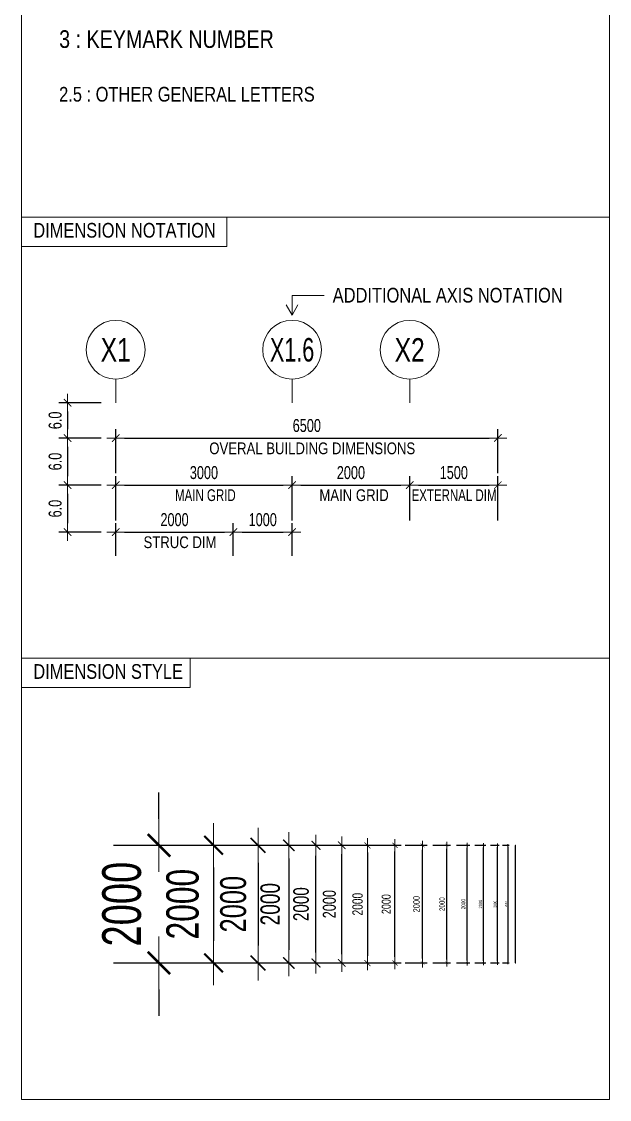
# Model space of a CAD drawing. Header units: millimetres. Extents: x 0 to 264070, y -218202 to 27271.
# Drawn here: x 58454 to 68454, y -3667 to 14656 of the extents above; entities that cross this region are included whole.
import ezdxf
from ezdxf.enums import TextEntityAlignment as Align

# ---------------------------------------------------------------- set-up
doc = ezdxf.new("R2010")
doc.units = ezdxf.units.MM
doc.header["$PDMODE"] = 3
doc.linetypes.add('CENTER2', pattern=[1.125, 0.75, -0.125, 0.125, -0.125])
doc.layers.get('Defpoints').update_dxf_attribs({"color": 151, "lineweight": 9})
for name, color, linetype, lineweight in [('NDC_FRAME', 7, 'Continuous', 20), ('NDC_S_ANNO', 7, 'Continuous', 20), ('NDC_S_AXIS', 5, 'CENTER2', 13), ('NDC_S_DIM', 1, 'Continuous', 15), ('NDC_S_SYMBOL', 1, 'Continuous', 15), ('NDC_S_TEXT SYMBOL', 7, 'Continuous', 20), ('NDC_S_VN TEXT', 7, 'Continuous', 20)]:
    doc.layers.add(name, color=color, linetype=linetype, lineweight=lineweight)
doc.styles.add('NDC_ANNO', font='', dxfattribs={"width": 0.8})
doc.styles.add('NDC_DIM', font='', dxfattribs={"width": 0.75})
doc.styles.add('NDC_VIE TXT', font='arial.ttf', dxfattribs={"width": 0.8})
doc.styles.get('NDC_ANNO').set_extended_font_data('Dotum')
doc.styles.get('NDC_DIM').set_extended_font_data('Dotum')
doc.dimstyles.new('NDC_dim_100', dxfattribs={"dimscale": 100, "dimtxt": 2.2, "dimasz": 1.5, "dimexe": 1.5, "dimexo": 2.5, "dimgap": 1, "dimtad": 1, "dimdec": 0, "dimzin": 0, "dimdsep": 46, "dimtxsty": 'NDC_DIM', "dimblk": 'DIMMARK', "dimcen": 0.09, "dimdle": 1.2, "dimclrd": 1, "dimclre": 1, "dimclrt": 3, "dimadec": 0, "dimazin": 0, "dimtfac": 1, "dimtdec": 0, "dimtix": 1, "dimtofl": 0, "dimtmove": 0, "dimatfit": 3, "dimfxl": 6, "dimfxlon": 1, "dimtolj": 1, "dimtzin": 0, "dimarcsym": 0})
doc.dimstyles.new('NDC_dim_120', dxfattribs={"dimscale": 120, "dimtxt": 2.2, "dimasz": 1.5, "dimexe": 1.5, "dimexo": 2.5, "dimgap": 1, "dimtad": 1, "dimdec": 0, "dimzin": 0, "dimdsep": 46, "dimtxsty": 'NDC_DIM', "dimblk": 'DIMMARK', "dimcen": 0.09, "dimdle": 1.2, "dimclrd": 1, "dimclre": 1, "dimclrt": 3, "dimadec": 0, "dimazin": 0, "dimtfac": 1, "dimtdec": 0, "dimtix": 1, "dimtofl": 0, "dimtmove": 0, "dimatfit": 3, "dimfxl": 6, "dimfxlon": 1, "dimtolj": 1, "dimtzin": 0, "dimarcsym": 0})
doc.dimstyles.new('NDC_dim_15', dxfattribs={"dimscale": 15, "dimtxt": 2.2, "dimasz": 1.5, "dimexe": 1.5, "dimexo": 2.5, "dimgap": 1, "dimtad": 1, "dimdec": 0, "dimzin": 0, "dimdsep": 46, "dimtxsty": 'NDC_DIM', "dimblk": 'DIMMARK', "dimcen": 0.09, "dimdle": 1.2, "dimclrd": 1, "dimclre": 1, "dimclrt": 3, "dimadec": 0, "dimazin": 0, "dimtfac": 1, "dimtdec": 0, "dimtix": 1, "dimtofl": 0, "dimtmove": 0, "dimatfit": 3, "dimfxl": 6, "dimfxlon": 1, "dimtolj": 1, "dimtzin": 0, "dimarcsym": 0})
doc.dimstyles.new('NDC_dim_150', dxfattribs={"dimscale": 150, "dimtxt": 2.2, "dimasz": 1.5, "dimexe": 1.5, "dimexo": 2.5, "dimgap": 1, "dimtad": 1, "dimdec": 0, "dimzin": 0, "dimdsep": 46, "dimtxsty": 'NDC_DIM', "dimblk": 'DIMMARK', "dimcen": 0.09, "dimdle": 1.2, "dimclrd": 1, "dimclre": 1, "dimclrt": 3, "dimadec": 0, "dimazin": 0, "dimtfac": 1, "dimtdec": 0, "dimtix": 1, "dimtofl": 0, "dimtmove": 0, "dimatfit": 3, "dimfxl": 6, "dimfxlon": 1, "dimtolj": 1, "dimtzin": 0, "dimarcsym": 0})
doc.dimstyles.new('NDC_dim_20', dxfattribs={"dimscale": 20, "dimtxt": 2.2, "dimasz": 1.5, "dimexe": 1.5, "dimexo": 2.5, "dimgap": 1, "dimtad": 1, "dimdec": 0, "dimzin": 0, "dimdsep": 46, "dimtxsty": 'NDC_DIM', "dimblk": 'DIMMARK', "dimcen": 0.09, "dimdle": 1.2, "dimclrd": 1, "dimclre": 1, "dimclrt": 3, "dimadec": 0, "dimazin": 0, "dimtfac": 1, "dimtdec": 0, "dimtix": 1, "dimtofl": 0, "dimtmove": 0, "dimatfit": 3, "dimfxl": 6, "dimfxlon": 1, "dimtolj": 1, "dimtzin": 0, "dimarcsym": 0})
doc.dimstyles.new('NDC_dim_200', dxfattribs={"dimscale": 200, "dimtxt": 2.2, "dimasz": 1.5, "dimexe": 1.5, "dimexo": 2.5, "dimgap": 1, "dimtad": 1, "dimdec": 0, "dimzin": 0, "dimdsep": 46, "dimtxsty": 'NDC_DIM', "dimblk": 'DIMMARK', "dimcen": 0.09, "dimdle": 1.2, "dimclrd": 1, "dimclre": 1, "dimclrt": 3, "dimadec": 0, "dimazin": 0, "dimtfac": 1, "dimtdec": 0, "dimtix": 1, "dimtofl": 0, "dimtmove": 0, "dimatfit": 3, "dimfxl": 6, "dimfxlon": 1, "dimtolj": 1, "dimtzin": 0, "dimarcsym": 0})
doc.dimstyles.new('NDC_dim_25', dxfattribs={"dimscale": 25, "dimtxt": 2.2, "dimasz": 1.5, "dimexe": 1.5, "dimexo": 2.5, "dimgap": 1, "dimtad": 1, "dimdec": 0, "dimzin": 0, "dimdsep": 46, "dimtxsty": 'NDC_DIM', "dimblk": 'DIMMARK', "dimcen": 0.09, "dimdle": 1.2, "dimclrd": 1, "dimclre": 1, "dimclrt": 3, "dimadec": 0, "dimazin": 0, "dimtfac": 1, "dimtdec": 0, "dimtix": 1, "dimtofl": 0, "dimtmove": 0, "dimatfit": 3, "dimfxl": 6, "dimfxlon": 1, "dimtolj": 1, "dimtzin": 0, "dimarcsym": 0})
doc.dimstyles.new('NDC_dim_250', dxfattribs={"dimscale": 250, "dimtxt": 2.2, "dimasz": 1.5, "dimexe": 1.5, "dimexo": 2.5, "dimgap": 1, "dimtad": 1, "dimdec": 0, "dimzin": 0, "dimdsep": 46, "dimtxsty": 'NDC_DIM', "dimblk": 'DIMMARK', "dimcen": 0.09, "dimdle": 1.2, "dimclrd": 1, "dimclre": 1, "dimclrt": 3, "dimadec": 0, "dimazin": 0, "dimtfac": 1, "dimtdec": 0, "dimtix": 1, "dimtofl": 0, "dimtmove": 0, "dimatfit": 3, "dimfxl": 6, "dimfxlon": 1, "dimtolj": 1, "dimtzin": 0, "dimarcsym": 0})
doc.dimstyles.new('NDC_dim_30', dxfattribs={"dimscale": 30, "dimtxt": 2.2, "dimasz": 1.5, "dimexe": 1.5, "dimexo": 2.5, "dimgap": 1, "dimtad": 1, "dimdec": 0, "dimzin": 0, "dimdsep": 46, "dimtxsty": 'NDC_DIM', "dimblk": 'DIMMARK', "dimcen": 0.09, "dimdle": 1.2, "dimclrd": 1, "dimclre": 1, "dimclrt": 3, "dimadec": 0, "dimazin": 0, "dimtfac": 1, "dimtdec": 0, "dimtix": 1, "dimtofl": 0, "dimtmove": 0, "dimatfit": 3, "dimfxl": 6, "dimfxlon": 1, "dimtolj": 1, "dimtzin": 0, "dimarcsym": 0})
doc.dimstyles.new('NDC_dim_300', dxfattribs={"dimscale": 300, "dimtxt": 2.2, "dimasz": 1.5, "dimexe": 1.5, "dimexo": 2.5, "dimgap": 1, "dimtad": 1, "dimdec": 0, "dimzin": 0, "dimdsep": 46, "dimtxsty": 'NDC_DIM', "dimblk": 'DIMMARK', "dimcen": 0.09, "dimdle": 1.2, "dimclrd": 1, "dimclre": 1, "dimclrt": 3, "dimadec": 0, "dimazin": 0, "dimtfac": 1, "dimtdec": 0, "dimtix": 1, "dimtofl": 0, "dimtmove": 0, "dimatfit": 3, "dimfxl": 6, "dimfxlon": 1, "dimtolj": 1, "dimtzin": 0, "dimarcsym": 0})
doc.dimstyles.new('NDC_dim_40', dxfattribs={"dimscale": 40, "dimtxt": 2.2, "dimasz": 1.5, "dimexe": 1.5, "dimexo": 2.5, "dimgap": 1, "dimtad": 1, "dimdec": 0, "dimzin": 0, "dimdsep": 46, "dimtxsty": 'NDC_DIM', "dimblk": 'DIMMARK', "dimcen": 0.09, "dimdle": 1.2, "dimclrd": 1, "dimclre": 1, "dimclrt": 3, "dimadec": 0, "dimazin": 0, "dimtfac": 1, "dimtdec": 0, "dimtix": 1, "dimtofl": 0, "dimtmove": 0, "dimatfit": 3, "dimfxl": 6, "dimfxlon": 1, "dimtolj": 1, "dimtzin": 0, "dimarcsym": 0})
doc.dimstyles.new('NDC_dim_50', dxfattribs={"dimscale": 50, "dimtxt": 2.2, "dimasz": 1.5, "dimexe": 1.5, "dimexo": 2.5, "dimgap": 1, "dimtad": 1, "dimdec": 0, "dimzin": 0, "dimdsep": 46, "dimtxsty": 'NDC_DIM', "dimblk": 'DIMMARK', "dimcen": 0.09, "dimdle": 1.2, "dimclrd": 1, "dimclre": 1, "dimclrt": 3, "dimadec": 0, "dimazin": 0, "dimtfac": 1, "dimtdec": 0, "dimtix": 1, "dimtofl": 0, "dimtmove": 0, "dimatfit": 3, "dimfxl": 6, "dimfxlon": 1, "dimtolj": 1, "dimtzin": 0, "dimarcsym": 0})
doc.dimstyles.new('NDC_dim_70', dxfattribs={"dimscale": 70, "dimtxt": 2.2, "dimasz": 1.5, "dimexe": 1.5, "dimexo": 2.5, "dimgap": 1, "dimtad": 1, "dimdec": 0, "dimzin": 0, "dimdsep": 46, "dimtxsty": 'NDC_DIM', "dimblk": 'DIMMARK', "dimcen": 0.09, "dimdle": 1.2, "dimclrd": 1, "dimclre": 1, "dimclrt": 3, "dimadec": 0, "dimazin": 0, "dimtfac": 1, "dimtdec": 0, "dimtix": 1, "dimtofl": 0, "dimtmove": 0, "dimatfit": 3, "dimfxl": 6, "dimfxlon": 1, "dimtolj": 1, "dimtzin": 0, "dimarcsym": 0})
doc.dimstyles.new('NDC_dim_80', dxfattribs={"dimscale": 80, "dimtxt": 2.2, "dimasz": 1.5, "dimexe": 1.5, "dimexo": 2.5, "dimgap": 1, "dimtad": 1, "dimdec": 0, "dimzin": 0, "dimdsep": 46, "dimtxsty": 'NDC_DIM', "dimblk": 'DIMMARK', "dimcen": 0.09, "dimdle": 1.2, "dimclrd": 1, "dimclre": 1, "dimclrt": 3, "dimadec": 0, "dimazin": 0, "dimtfac": 1, "dimtdec": 0, "dimtix": 1, "dimtofl": 0, "dimtmove": 0, "dimatfit": 3, "dimfxl": 6, "dimfxlon": 1, "dimtolj": 1, "dimtzin": 0, "dimarcsym": 0})
doc.dimstyles.new('NDC_dim_iso', dxfattribs={"dimtxt": 2.2, "dimasz": 1, "dimexe": 1.5, "dimexo": 2.5, "dimgap": 1, "dimtad": 1, "dimdec": 0, "dimzin": 0, "dimdsep": 46, "dimtxsty": 'NDC_DIM', "dimblk": 'DIMMARK', "dimcen": 0.09, "dimdle": 1.2, "dimclrd": 1, "dimclre": 1, "dimclrt": 3, "dimadec": 0, "dimazin": 0, "dimtfac": 1, "dimtdec": 0, "dimtix": 1, "dimtofl": 0, "dimtmove": 0, "dimatfit": 3, "dimfxl": 6, "dimfxlon": 1, "dimtolj": 1, "dimtzin": 0, "dimarcsym": 0})

# ---------------------------------------------------------------- blocks, each defined once
blk = doc.blocks.new('DIMMARK')
at = {"layer": 'NDC_S_DIM', "color": 1}
blk.add_line((-1.5, 0), (1, 0), dxfattribs=at)
at = {"layer": 'NDC_S_DIM', "color": 2, "const_width": 0.1}
blk.add_lwpolyline([(-0.424, -0.424), (0.424, 0.424)], dxfattribs=at)
blk = doc.blocks.new('*D143')
at = {"layer": 'Defpoints', "color": 0, "transparency": 16777216}
for p in [(60213, 653), (63900, 653), (60213, -1347)]:
    blk.add_point(p, dxfattribs=at)
at = {"layer": 'NDC_S_DIM', "color": 1, "lineweight": -2, "transparency": 16777216}
for p, q in [((63300, 653), (64050, 653)), ((63900, -1197), (63900, 503)), ((63300, -1347), (64050, -1347))]:
    blk.add_line(p, q, dxfattribs=at)
at = {"layer": 'NDC_S_DIM', "color": 1, "lineweight": -2, "transparency": 16777216, "xscale": 150, "yscale": 150, "zscale": 150}
for p, rotation in [((63900, 653), 90), ((63900, -1347), 270)]:
    blk.add_blockref('DIMMARK', p, dxfattribs=dict(at, rotation=rotation))
at = {"layer": 'NDC_S_DIM', "color": 3, "transparency": 16777216, "insert": (63690, -347), "char_height": 220, "attachment_point": 5, "rotation": 90, "style": 'NDC_DIM'}
blk.add_mtext('\\A1;2000', dxfattribs=at)
blk = doc.blocks.new('*D144')
at = {"layer": 'Defpoints', "color": 0, "transparency": 16777216}
for p in [(60213, 653), (64805, 653), (60213, -1347)]:
    blk.add_point(p, dxfattribs=at)
at = {"layer": 'NDC_S_DIM', "color": 1, "lineweight": -2, "transparency": 16777216}
for p, q in [((64385, 653), (64910, 653)), ((64805, -1242), (64805, 548)), ((64385, -1347), (64910, -1347))]:
    blk.add_line(p, q, dxfattribs=at)
at = {"layer": 'NDC_S_DIM', "color": 1, "lineweight": -2, "transparency": 16777216, "xscale": 105, "yscale": 105, "zscale": 105}
for p, rotation in [((64805, 653), 90), ((64805, -1347), 270)]:
    blk.add_blockref('DIMMARK', p, dxfattribs=dict(at, rotation=rotation))
at = {"layer": 'NDC_S_DIM', "color": 3, "transparency": 16777216, "insert": (64657, -347), "char_height": 154, "attachment_point": 5, "rotation": 90, "style": 'NDC_DIM'}
blk.add_mtext('\\A1;2000', dxfattribs=at)
blk = doc.blocks.new('*D145')
at = {"layer": 'Defpoints', "color": 0, "transparency": 16777216}
for p in [(60213, 653), (65276, 653), (60213, -1347)]:
    blk.add_point(p, dxfattribs=at)
at = {"layer": 'NDC_S_DIM', "color": 1, "lineweight": -2, "transparency": 16777216}
for p, q in [((64976, 653), (65351, 653)), ((65276, -1272), (65276, 578)), ((64976, -1347), (65351, -1347))]:
    blk.add_line(p, q, dxfattribs=at)
at = {"layer": 'NDC_S_DIM', "color": 1, "lineweight": -2, "transparency": 16777216, "xscale": 75, "yscale": 75, "zscale": 75}
for p, rotation in [((65276, 653), 90), ((65276, -1347), 270)]:
    blk.add_blockref('DIMMARK', p, dxfattribs=dict(at, rotation=rotation))
at = {"layer": 'NDC_S_DIM', "color": 3, "transparency": 16777216, "insert": (65171, -347), "char_height": 110, "attachment_point": 5, "rotation": 90, "style": 'NDC_DIM'}
blk.add_mtext('\\A1;2000', dxfattribs=at)
blk = doc.blocks.new('*D146')
at = {"layer": 'Defpoints', "color": 0, "transparency": 16777216}
for p in [(60213, 653), (65690, 653), (60213, -1347)]:
    blk.add_point(p, dxfattribs=at)
at = {"layer": 'NDC_S_DIM', "color": 1, "lineweight": -2, "transparency": 16777216}
for p, q in [((65450, 653), (65750, 653)), ((65690, -1287), (65690, 593)), ((65450, -1347), (65750, -1347))]:
    blk.add_line(p, q, dxfattribs=at)
at = {"layer": 'NDC_S_DIM', "color": 1, "lineweight": -2, "transparency": 16777216, "xscale": 60, "yscale": 60, "zscale": 60}
for p, rotation in [((65690, 653), 90), ((65690, -1347), 270)]:
    blk.add_blockref('DIMMARK', p, dxfattribs=dict(at, rotation=rotation))
at = {"layer": 'NDC_S_DIM', "color": 3, "transparency": 16777216, "insert": (65606, -347), "char_height": 88, "attachment_point": 5, "rotation": 90, "style": 'NDC_DIM'}
blk.add_mtext('\\A1;2000', dxfattribs=at)
blk = doc.blocks.new('*D147')
at = {"layer": 'Defpoints', "color": 0, "transparency": 16777216}
for p in [(60213, 653), (66031, 653), (60213, -1347)]:
    blk.add_point(p, dxfattribs=at)
at = {"layer": 'NDC_S_DIM', "color": 1, "lineweight": -2, "transparency": 16777216}
for p, q in [((65851, 653), (66076, 653)), ((66031, -1302), (66031, 608)), ((65851, -1347), (66076, -1347))]:
    blk.add_line(p, q, dxfattribs=at)
at = {"layer": 'NDC_S_DIM', "color": 1, "lineweight": -2, "transparency": 16777216, "xscale": 45, "yscale": 45, "zscale": 45}
for p, rotation in [((66031, 653), 90), ((66031, -1347), 270)]:
    blk.add_blockref('DIMMARK', p, dxfattribs=dict(at, rotation=rotation))
at = {"layer": 'NDC_S_DIM', "color": 3, "transparency": 16777216, "insert": (65968, -347), "char_height": 66, "attachment_point": 5, "rotation": 90, "style": 'NDC_DIM'}
blk.add_mtext('\\A1;2000', dxfattribs=at)
blk = doc.blocks.new('*D148')
at = {"layer": 'Defpoints', "color": 0, "transparency": 16777216}
for p in [(60213, 653), (66312, 653), (60213, -1347)]:
    blk.add_point(p, dxfattribs=at)
at = {"layer": 'NDC_S_DIM', "color": 1, "lineweight": -2, "transparency": 16777216}
for p, q in [((66162, 653), (66350, 653)), ((66312, -1310), (66312, 615)), ((66162, -1347), (66350, -1347))]:
    blk.add_line(p, q, dxfattribs=at)
at = {"layer": 'NDC_S_DIM', "color": 1, "lineweight": -2, "transparency": 16777216, "xscale": 37.5, "yscale": 37.5, "zscale": 37.5}
for p, rotation in [((66312, 653), 90), ((66312, -1347), 270)]:
    blk.add_blockref('DIMMARK', p, dxfattribs=dict(at, rotation=rotation))
at = {"layer": 'NDC_S_DIM', "color": 3, "transparency": 16777216, "insert": (66260, -347), "char_height": 55, "attachment_point": 5, "rotation": 90, "style": 'NDC_DIM'}
blk.add_mtext('\\A1;2000', dxfattribs=at)
blk = doc.blocks.new('*D149')
at = {"layer": 'Defpoints', "color": 0, "transparency": 16777216}
for p in [(60213, 653), (66549, 653), (60213, -1347)]:
    blk.add_point(p, dxfattribs=at)
at = {"layer": 'NDC_S_DIM', "color": 1, "lineweight": -2, "transparency": 16777216}
for p, q in [((66429, 653), (66579, 653)), ((66549, -1317), (66549, 623)), ((66429, -1347), (66579, -1347))]:
    blk.add_line(p, q, dxfattribs=at)
at = {"layer": 'NDC_S_DIM', "color": 1, "lineweight": -2, "transparency": 16777216, "xscale": 30, "yscale": 30, "zscale": 30}
for p, rotation in [((66549, 653), 90), ((66549, -1347), 270)]:
    blk.add_blockref('DIMMARK', p, dxfattribs=dict(at, rotation=rotation))
at = {"layer": 'NDC_S_DIM', "color": 3, "transparency": 16777216, "insert": (66507, -347), "char_height": 44, "attachment_point": 5, "rotation": 90, "style": 'NDC_DIM'}
blk.add_mtext('\\A1;2000', dxfattribs=at)
blk = doc.blocks.new('*D150')
at = {"layer": 'Defpoints', "color": 0, "transparency": 16777216}
for p in [(60213, 653), (66853, 653), (60213, -1347)]:
    blk.add_point(p, dxfattribs=at)
at = {"layer": 'NDC_S_DIM', "color": 1, "lineweight": -2, "transparency": 16777216}
for p, q in [((66847, 653), (66854, 653)), ((66853, -1346), (66853, 652)), ((66847, -1347), (66854, -1347))]:
    blk.add_line(p, q, dxfattribs=at)
for p, rotation in [((66853, 653), 90), ((66853, -1347), 270)]:
    blk.add_blockref('DIMMARK', p, dxfattribs=dict(at, rotation=rotation))
at = {"layer": 'NDC_S_DIM', "color": 3, "transparency": 16777216, "insert": (66850, -347), "char_height": 2.2, "attachment_point": 5, "rotation": 90, "style": 'NDC_DIM'}
blk.add_mtext('\\A1;2000', dxfattribs=at)
blk = doc.blocks.new('*D152')
at = {"layer": 'Defpoints', "color": 0, "transparency": 16777216}
for p in [(60213, 653), (60213, -1347), (63000, -1347)]:
    blk.add_point(p, dxfattribs=at)
at = {"layer": 'NDC_S_DIM', "color": 1, "lineweight": -2, "transparency": 16777216}
for p, q in [((62100, 653), (63225, 653)), ((63000, 428), (63000, -1122)), ((62100, -1347), (63225, -1347))]:
    blk.add_line(p, q, dxfattribs=at)
at = {"layer": 'NDC_S_DIM', "color": 1, "lineweight": -2, "transparency": 16777216, "xscale": 225, "yscale": 225, "zscale": 225}
for p, rotation in [((63000, 653), 90), ((63000, -1347), 270)]:
    blk.add_blockref('DIMMARK', p, dxfattribs=dict(at, rotation=rotation))
at = {"layer": 'NDC_S_DIM', "color": 3, "transparency": 16777216, "insert": (62684, -347), "char_height": 330, "attachment_point": 5, "rotation": 90, "style": 'NDC_DIM'}
blk.add_mtext('\\A1;2000', dxfattribs=at)
blk = doc.blocks.new('*D153')
at = {"layer": 'Defpoints', "color": 0, "transparency": 16777216}
for p in [(60213, 653), (60213, -1347), (62476, -1347)]:
    blk.add_point(p, dxfattribs=at)
at = {"layer": 'NDC_S_DIM', "color": 1, "lineweight": -2, "transparency": 16777216}
for p, q in [((61276, 653), (62776, 653)), ((62476, 353), (62476, -1047)), ((61276, -1347), (62776, -1347))]:
    blk.add_line(p, q, dxfattribs=at)
at = {"layer": 'NDC_S_DIM', "color": 1, "lineweight": -2, "transparency": 16777216, "xscale": 300, "yscale": 300, "zscale": 300}
for p, rotation in [((62476, 653), 90), ((62476, -1347), 270)]:
    blk.add_blockref('DIMMARK', p, dxfattribs=dict(at, rotation=rotation))
at = {"layer": 'NDC_S_DIM', "color": 3, "transparency": 16777216, "insert": (62055, -347), "char_height": 440, "attachment_point": 5, "rotation": 90, "style": 'NDC_DIM'}
blk.add_mtext('\\A1;2000', dxfattribs=at)
blk = doc.blocks.new('*D154')
at = {"layer": 'Defpoints', "color": 0, "transparency": 16777216}
for p in [(60213, 653), (60213, -1347), (66724, -1347)]:
    blk.add_point(p, dxfattribs=at)
at = {"layer": 'NDC_S_DIM', "color": 1, "lineweight": -2, "transparency": 16777216}
for p, q in [((66634, 653), (66747, 653)), ((66724, 630), (66724, -1325)), ((66634, -1347), (66747, -1347))]:
    blk.add_line(p, q, dxfattribs=at)
at = {"layer": 'NDC_S_DIM', "color": 1, "lineweight": -2, "transparency": 16777216, "xscale": 22.5, "yscale": 22.5, "zscale": 22.5}
for p, rotation in [((66724, 653), 90), ((66724, -1347), 270)]:
    blk.add_blockref('DIMMARK', p, dxfattribs=dict(at, rotation=rotation))
at = {"layer": 'NDC_S_DIM', "color": 3, "transparency": 16777216, "insert": (66693, -347), "char_height": 33, "attachment_point": 5, "rotation": 90, "style": 'NDC_DIM'}
blk.add_mtext('\\A1;2000', dxfattribs=at)
blk = doc.blocks.new('*D155')
at = {"layer": 'Defpoints', "color": 0, "transparency": 16777216}
for p in [(60213, 653), (60213, -1347), (64337, -1347)]:
    blk.add_point(p, dxfattribs=at)
at = {"layer": 'NDC_S_DIM', "color": 1, "lineweight": -2, "transparency": 16777216}
for p, q in [((63857, 653), (64457, 653)), ((64337, 533), (64337, -1227)), ((63857, -1347), (64457, -1347))]:
    blk.add_line(p, q, dxfattribs=at)
at = {"layer": 'NDC_S_DIM', "color": 1, "lineweight": -2, "transparency": 16777216, "xscale": 120, "yscale": 120, "zscale": 120}
for p, rotation in [((64337, 653), 90), ((64337, -1347), 270)]:
    blk.add_blockref('DIMMARK', p, dxfattribs=dict(at, rotation=rotation))
at = {"layer": 'NDC_S_DIM', "color": 3, "transparency": 16777216, "insert": (64169, -347), "char_height": 176, "attachment_point": 5, "rotation": 90, "style": 'NDC_DIM'}
blk.add_mtext('\\A1;2000', dxfattribs=at)
blk = doc.blocks.new('*D156')
at = {"layer": 'Defpoints', "color": 0, "transparency": 16777216}
for p in [(60213, 653), (63462, 653), (60213, -1347)]:
    blk.add_point(p, dxfattribs=at)
at = {"layer": 'NDC_S_DIM', "color": 1, "lineweight": -2, "transparency": 16777216}
for p, q in [((62742, 653), (63642, 653)), ((63462, -1167), (63462, 473)), ((62742, -1347), (63642, -1347))]:
    blk.add_line(p, q, dxfattribs=at)
at = {"layer": 'NDC_S_DIM', "color": 1, "lineweight": -2, "transparency": 16777216, "xscale": 180, "yscale": 180, "zscale": 180}
for p, rotation in [((63462, 653), 90), ((63462, -1347), 270)]:
    blk.add_blockref('DIMMARK', p, dxfattribs=dict(at, rotation=rotation))
at = {"layer": 'NDC_S_DIM', "color": 3, "transparency": 16777216, "insert": (63209, -347), "char_height": 264, "attachment_point": 5, "rotation": 90, "style": 'NDC_DIM'}
blk.add_mtext('\\A1;2000', dxfattribs=at)
blk = doc.blocks.new('*D157')
at = {"layer": 'Defpoints', "color": 0, "transparency": 16777216}
for p in [(59269, 653), (59269, -1347), (60790, -1347)]:
    blk.add_point(p, dxfattribs=at)
at = {"layer": 'NDC_S_DIM', "color": 1, "lineweight": -2, "transparency": 16777216}
for p, q in [((60790, 1103), (60790, 1553)), ((60019, 653), (61240, 653)), ((60019, -1347), (61240, -1347)), ((60790, -1797), (60790, -2247))]:
    blk.add_line(p, q, dxfattribs=at)
at = {"layer": 'NDC_S_DIM', "color": 1, "lineweight": -2, "transparency": 16777216, "xscale": 450, "yscale": 450, "zscale": 450}
for p, rotation in [((60790, 653), 270), ((60790, -1347), 90)]:
    blk.add_blockref('DIMMARK', p, dxfattribs=dict(at, rotation=rotation))
at = {"layer": 'NDC_S_DIM', "color": 3, "transparency": 16777216, "insert": (60160, -347), "char_height": 660, "attachment_point": 5, "rotation": 90, "style": 'NDC_DIM'}
blk.add_mtext('\\A1;2000', dxfattribs=at)
blk = doc.blocks.new('*D158')
at = {"layer": 'Defpoints', "color": 0, "transparency": 16777216}
for p in [(59269, 653), (59269, -1347), (61720, -1347)]:
    blk.add_point(p, dxfattribs=at)
at = {"layer": 'NDC_S_DIM', "color": 1, "lineweight": -2, "transparency": 16777216}
for p, q in [((60220, 653), (62095, 653)), ((61720, 278), (61720, -972)), ((60220, -1347), (62095, -1347))]:
    blk.add_line(p, q, dxfattribs=at)
at = {"layer": 'NDC_S_DIM', "color": 1, "lineweight": -2, "transparency": 16777216, "xscale": 375, "yscale": 375, "zscale": 375}
for p, rotation in [((61720, 653), 90), ((61720, -1347), 270)]:
    blk.add_blockref('DIMMARK', p, dxfattribs=dict(at, rotation=rotation))
at = {"layer": 'NDC_S_DIM', "color": 3, "transparency": 16777216, "insert": (61195, -347), "char_height": 550, "attachment_point": 5, "rotation": 90, "style": 'NDC_DIM'}
blk.add_mtext('\\A1;2000', dxfattribs=at)
blk = doc.blocks.new('*D177')
at = {"layer": 'Defpoints', "color": 0, "transparency": 16777216}
for p in [(62056, 5977), (60056, 5322), (62056, 5322)]:
    blk.add_point(p, dxfattribs=at)
at = {"layer": 'NDC_S_DIM', "color": 1, "lineweight": -2, "transparency": 16777216}
for p, q in [((60056, 5572), (60056, 6127)), ((62056, 5572), (62056, 6127)), ((60206, 5977), (61906, 5977))]:
    blk.add_line(p, q, dxfattribs=at)
at = {"layer": 'NDC_S_DIM', "color": 1, "lineweight": -2, "transparency": 16777216, "xscale": 150, "yscale": 150, "zscale": 150, "rotation": 180}
blk.add_blockref('DIMMARK', (60056, 5977), dxfattribs=at)
at = {"layer": 'NDC_S_DIM', "color": 1, "lineweight": -2, "transparency": 16777216, "xscale": 150, "yscale": 150, "zscale": 150}
blk.add_blockref('DIMMARK', (62056, 5977), dxfattribs=at)
at = {"layer": 'NDC_S_DIM', "color": 3, "transparency": 16777216, "insert": (61056, 6188), "char_height": 220, "attachment_point": 5, "style": 'NDC_DIM'}
blk.add_mtext('\\A1;2000', dxfattribs=at)
blk = doc.blocks.new('*D178')
at = {"layer": 'Defpoints', "color": 0, "transparency": 16777216}
for p in [(63056, 6777), (60056, 5322), (63056, 5322)]:
    blk.add_point(p, dxfattribs=at)
at = {"layer": 'NDC_S_DIM', "color": 1, "lineweight": -2, "transparency": 16777216}
for p, q in [((60056, 6177), (60056, 6927)), ((63056, 6177), (63056, 6927)), ((60206, 6777), (62906, 6777))]:
    blk.add_line(p, q, dxfattribs=at)
at = {"layer": 'NDC_S_DIM', "color": 1, "lineweight": -2, "transparency": 16777216, "xscale": 150, "yscale": 150, "zscale": 150, "rotation": 180}
blk.add_blockref('DIMMARK', (60056, 6777), dxfattribs=at)
at = {"layer": 'NDC_S_DIM', "color": 1, "lineweight": -2, "transparency": 16777216, "xscale": 150, "yscale": 150, "zscale": 150}
blk.add_blockref('DIMMARK', (63056, 6777), dxfattribs=at)
at = {"layer": 'NDC_S_DIM', "color": 3, "transparency": 16777216, "insert": (61556, 6988), "char_height": 220, "attachment_point": 5, "style": 'NDC_DIM'}
blk.add_mtext('\\A1;3000', dxfattribs=at)
blk = doc.blocks.new('*D179')
at = {"layer": 'Defpoints', "color": 0, "transparency": 16777216}
for p in [(66556, 7577), (60056, 5322), (66556, 5322)]:
    blk.add_point(p, dxfattribs=at)
at = {"layer": 'NDC_S_DIM', "color": 1, "lineweight": -2, "transparency": 16777216}
for p, q in [((60056, 6977), (60056, 7727)), ((66556, 6977), (66556, 7727)), ((60206, 7577), (66406, 7577))]:
    blk.add_line(p, q, dxfattribs=at)
at = {"layer": 'NDC_S_DIM', "color": 1, "lineweight": -2, "transparency": 16777216, "xscale": 150, "yscale": 150, "zscale": 150, "rotation": 180}
blk.add_blockref('DIMMARK', (60056, 7577), dxfattribs=at)
at = {"layer": 'NDC_S_DIM', "color": 1, "lineweight": -2, "transparency": 16777216, "xscale": 150, "yscale": 150, "zscale": 150}
blk.add_blockref('DIMMARK', (66556, 7577), dxfattribs=at)
at = {"layer": 'NDC_S_DIM', "color": 3, "transparency": 16777216, "insert": (63306, 7788), "char_height": 220, "attachment_point": 5, "style": 'NDC_DIM'}
blk.add_mtext('\\A1;6500', dxfattribs=at)
blk = doc.blocks.new('*D180')
at = {"layer": 'Defpoints', "color": 0, "transparency": 16777216}
for p in [(60056, 6777), (59236, 5977), (60056, 5977)]:
    blk.add_point(p, dxfattribs=at)
at = {"layer": 'NDC_S_DIM', "color": 1, "lineweight": -2, "transparency": 16777216}
for p, q in [((59806, 6777), (59086, 6777)), ((59236, 6627), (59236, 6127)), ((59806, 5977), (59086, 5977))]:
    blk.add_line(p, q, dxfattribs=at)
at = {"layer": 'NDC_S_DIM', "color": 1, "lineweight": -2, "transparency": 16777216, "xscale": 150, "yscale": 150, "zscale": 150}
for p, rotation in [((59236, 6777), 90), ((59236, 5977), 270)]:
    blk.add_blockref('DIMMARK', p, dxfattribs=dict(at, rotation=rotation))
at = {"layer": 'NDC_S_DIM', "color": 3, "transparency": 16777216, "insert": (59026, 6377), "char_height": 220, "attachment_point": 5, "rotation": 90, "style": 'NDC_DIM'}
blk.add_mtext('\\A1;6.0', dxfattribs=at)
blk = doc.blocks.new('*D181')
at = {"layer": 'Defpoints', "color": 0, "transparency": 16777216}
for p in [(60056, 7577), (59236, 6777), (60056, 6777)]:
    blk.add_point(p, dxfattribs=at)
at = {"layer": 'NDC_S_DIM', "color": 1, "lineweight": -2, "transparency": 16777216}
for p, q in [((59806, 7577), (59086, 7577)), ((59236, 7427), (59236, 6927)), ((59806, 6777), (59086, 6777))]:
    blk.add_line(p, q, dxfattribs=at)
at = {"layer": 'NDC_S_DIM', "color": 1, "lineweight": -2, "transparency": 16777216, "xscale": 150, "yscale": 150, "zscale": 150}
for p, rotation in [((59236, 7577), 90), ((59236, 6777), 270)]:
    blk.add_blockref('DIMMARK', p, dxfattribs=dict(at, rotation=rotation))
at = {"layer": 'NDC_S_DIM', "color": 3, "transparency": 16777216, "insert": (59026, 7177), "char_height": 220, "attachment_point": 5, "rotation": 90, "style": 'NDC_DIM'}
blk.add_mtext('\\A1;6.0', dxfattribs=at)
blk = doc.blocks.new('*D182')
at = {"layer": 'Defpoints', "color": 0, "transparency": 16777216}
for p in [(65056, 6777), (63056, 5322), (65056, 5322)]:
    blk.add_point(p, dxfattribs=at)
at = {"layer": 'NDC_S_DIM', "color": 1, "lineweight": -2, "transparency": 16777216}
for p, q in [((63056, 6177), (63056, 6927)), ((65056, 6177), (65056, 6927)), ((63206, 6777), (64906, 6777))]:
    blk.add_line(p, q, dxfattribs=at)
at = {"layer": 'NDC_S_DIM', "color": 1, "lineweight": -2, "transparency": 16777216, "xscale": 150, "yscale": 150, "zscale": 150, "rotation": 180}
blk.add_blockref('DIMMARK', (63056, 6777), dxfattribs=at)
at = {"layer": 'NDC_S_DIM', "color": 1, "lineweight": -2, "transparency": 16777216, "xscale": 150, "yscale": 150, "zscale": 150}
blk.add_blockref('DIMMARK', (65056, 6777), dxfattribs=at)
at = {"layer": 'NDC_S_DIM', "color": 3, "transparency": 16777216, "insert": (64056, 6988), "char_height": 220, "attachment_point": 5, "style": 'NDC_DIM'}
blk.add_mtext('\\A1;2000', dxfattribs=at)
blk = doc.blocks.new('*D183')
at = {"layer": 'Defpoints', "color": 0, "transparency": 16777216}
for p in [(66556, 6777), (65056, 5322), (66556, 5322)]:
    blk.add_point(p, dxfattribs=at)
at = {"layer": 'NDC_S_DIM', "color": 1, "lineweight": -2, "transparency": 16777216}
for p, q in [((65056, 6177), (65056, 6927)), ((66556, 6177), (66556, 6927)), ((65206, 6777), (66406, 6777))]:
    blk.add_line(p, q, dxfattribs=at)
at = {"layer": 'NDC_S_DIM', "color": 1, "lineweight": -2, "transparency": 16777216, "xscale": 150, "yscale": 150, "zscale": 150, "rotation": 180}
blk.add_blockref('DIMMARK', (65056, 6777), dxfattribs=at)
at = {"layer": 'NDC_S_DIM', "color": 1, "lineweight": -2, "transparency": 16777216, "xscale": 150, "yscale": 150, "zscale": 150}
blk.add_blockref('DIMMARK', (66556, 6777), dxfattribs=at)
at = {"layer": 'NDC_S_DIM', "color": 3, "transparency": 16777216, "insert": (65806, 6988), "char_height": 220, "attachment_point": 5, "style": 'NDC_DIM'}
blk.add_mtext('\\A1;1500', dxfattribs=at)
blk = doc.blocks.new('*D184')
at = {"layer": 'Defpoints', "color": 0, "transparency": 16777216}
for p in [(63056, 5977), (62056, 5322), (63056, 5322)]:
    blk.add_point(p, dxfattribs=at)
at = {"layer": 'NDC_S_DIM', "color": 1, "lineweight": -2, "transparency": 16777216}
for p, q in [((62056, 5572), (62056, 6127)), ((63056, 5572), (63056, 6127)), ((62206, 5977), (62906, 5977))]:
    blk.add_line(p, q, dxfattribs=at)
at = {"layer": 'NDC_S_DIM', "color": 1, "lineweight": -2, "transparency": 16777216, "xscale": 150, "yscale": 150, "zscale": 150, "rotation": 180}
blk.add_blockref('DIMMARK', (62056, 5977), dxfattribs=at)
at = {"layer": 'NDC_S_DIM', "color": 1, "lineweight": -2, "transparency": 16777216, "xscale": 150, "yscale": 150, "zscale": 150}
blk.add_blockref('DIMMARK', (63056, 5977), dxfattribs=at)
at = {"layer": 'NDC_S_DIM', "color": 3, "transparency": 16777216, "insert": (62556, 6188), "char_height": 220, "attachment_point": 5, "style": 'NDC_DIM'}
blk.add_mtext('\\A1;1000', dxfattribs=at)
blk = doc.blocks.new('*D185')
at = {"layer": 'Defpoints', "color": 0, "transparency": 16777216}
for p in [(60056, 8177), (59236, 7577), (60056, 7577)]:
    blk.add_point(p, dxfattribs=at)
at = {"layer": 'NDC_S_DIM', "color": 1, "lineweight": -2, "transparency": 16777216}
for p, q in [((59806, 8177), (59086, 8177)), ((59236, 8027), (59236, 7727)), ((59806, 7577), (59086, 7577))]:
    blk.add_line(p, q, dxfattribs=at)
at = {"layer": 'NDC_S_DIM', "color": 1, "lineweight": -2, "transparency": 16777216, "xscale": 150, "yscale": 150, "zscale": 150}
for p, rotation in [((59236, 8177), 90), ((59236, 7577), 270)]:
    blk.add_blockref('DIMMARK', p, dxfattribs=dict(at, rotation=rotation))
at = {"layer": 'NDC_S_DIM', "color": 3, "transparency": 16777216, "insert": (59026, 7877), "char_height": 220, "attachment_point": 5, "rotation": 90, "style": 'NDC_DIM'}
blk.add_mtext('\\A1;6.0', dxfattribs=at)
blk = doc.blocks.new('*U198')
at = {"layer": 'NDC_S_SYMBOL'}
blk.add_line((0, -5), (0, -9), dxfattribs=at)
blk.add_circle((0, 0), 5, dxfattribs=at)
at = {"layer": 'NDC_S_TEXT SYMBOL', "color": 7, "style": 'NDC_ANNO', "width": 0.8}
blk.add_attdef('GRID', text='', height=4, rotation=180, dxfattribs=at).set_placement((0, 0), align=Align.MIDDLE)

msp = doc.modelspace()

# ---------------------------------------------------------------- linework, layer by layer
at = {"layer": 'NDC_FRAME'}
for p, q in [((58453.6, 26333.3), (58453.6, -3666.7)), ((68453.6, 26333.3), (68453.6, -3666.7)), ((58453.6, 11333.3), (68453.6, 11333.3)), ((61944.2, 10833.3), (61944.2, 11333.3)), ((58453.6, 10833.3), (61944.2, 10833.3)), ((58453.6, 3833.3), (68453.6, 3833.3)), ((61320.1, 3333.3), (61320.1, 3833.3)), ((58453.6, 3333.3), (61320.1, 3333.3)), ((58453.6, -3666.7), (68453.6, -3666.7))]:
    msp.add_line(p, q, dxfattribs=at)
at = {"layer": 'NDC_S_ANNO'}
for p, q in [((63055.6, 10002.3), (63598.6, 10002.3)), ((63055.6, 9666.1), (63055.6, 10002.3)), ((63055.6, 9666.1), (62955.6, 9839.3)), ((63055.6, 9666.1), (63155.6, 9839.3))]:
    msp.add_line(p, q, dxfattribs=at)

# ---------------------------------------------------------------- block references
at = {"layer": 'NDC_S_AXIS'}
ref = msp.add_blockref('*U198', (60055.6, 9077.5), dxfattribs=dict(at, xscale=100, yscale=100, zscale=100))
ref.add_attrib('GRID', 'X1', dxfattribs={"layer": 'NDC_S_TEXT SYMBOL', "color": 7, "height": 400, "style": 'NDC_ANNO', "width": 0.8}).set_placement((60055.6, 9077.5), align=Align.MIDDLE)
ref = msp.add_blockref('*U198', (63055.6, 9077.5), dxfattribs=dict(at, xscale=100, yscale=100, zscale=100))
ref.add_attrib('GRID', 'X1.6', dxfattribs={"layer": 'NDC_S_TEXT SYMBOL', "color": 7, "height": 400, "style": 'NDC_ANNO', "width": 0.7}).set_placement((63055.6, 9077.5), align=Align.MIDDLE)
ref = msp.add_blockref('*U198', (65055.6, 9077.5), dxfattribs=dict(at, xscale=100, yscale=100, zscale=100))
ref.add_attrib('GRID', 'X2', dxfattribs={"layer": 'NDC_S_TEXT SYMBOL', "color": 7, "height": 400, "style": 'NDC_ANNO', "width": 0.8}).set_placement((65055.6, 9077.5), align=Align.MIDDLE)

# ---------------------------------------------------------------- texts
at = {"layer": 'NDC_S_VN TEXT', "style": 'NDC_VIE TXT', "width": 0.8}
for s, height, p in [('3 : KEYMARK NUMBER', 300, (59093, 14358.6)), ('2.5 : OTHER GENERAL LETTERS', 250, (59093, 13420.9))]:
    msp.add_text(s, height=height, dxfattribs=at).set_placement(p, align=Align.MIDDLE_LEFT)
at = {"layer": 'NDC_S_VN TEXT', "color": 3, "style": 'NDC_VIE TXT'}
for s, height, width, p in [('DIMENSION NOTATION', 250, 0.8, (58653.6, 11108.3)), ('ADDITIONAL AXIS NOTATION', 250, 0.8, (63746.5, 10004.9)), ('OVERAL BUILDING DIMENSIONS', 200, 0.8, (61647.2, 7401.4)), ('MAIN GRID', 200, 0.7, (61064.3, 6605.4)), ('MAIN GRID', 200, 0.8, (63519.7, 6605.4)), ('EXTERNAL DIM', 200, 0.7, (65087.6, 6605.4)), ('STRUC DIM', 200, 0.8, (60528.2, 5805.4)), ('DIMENSION STYLE', 250, 0.8, (58653.6, 3608.3))]:
    msp.add_text(s, height=height, dxfattribs=dict(at, width=width)).set_placement(p, align=Align.MIDDLE_LEFT)

# ---------------------------------------------------------------- dimensions: what is measured, and where the dimension line sits
at = {"layer": 'NDC_S_DIM'}
for base, p1, p2, picture, middle in [((59235.7, 7577.5), (60055.6, 8177.5), (60055.6, 7577.5), '*D185', (59025.5, 7877.5)), ((59235.7, 6777.5), (60055.6, 7577.5), (60055.6, 6777.5), '*D181', (59025.5, 7177.5)), ((59235.7, 5977.5), (60055.6, 6777.5), (60055.6, 5977.5), '*D180', (59025.5, 6377.5))]:
    dim = msp.add_linear_dim(base=base, p1=p1, p2=p2, angle=270, text='6.0', dimstyle='NDC_dim_100', dxfattribs=at)
    dim.commit()
    dim.dimension.update_dxf_attribs({"geometry": picture, "text_midpoint": middle})
for base, p1, p2, picture, middle in [((66555.6, 7577.5), (60055.6, 5321.6), (66555.6, 5321.6), '*D179', (63305.6, 7787.6)), ((63055.6, 6777.5), (60055.6, 5321.6), (63055.6, 5321.6), '*D178', (61555.6, 6987.6)), ((65055.6, 6777.5), (63055.6, 5321.6), (65055.6, 5321.6), '*D182', (64055.6, 6987.6)), ((66555.6, 6777.5), (65055.6, 5321.6), (66555.6, 5321.6), '*D183', (65805.6, 6987.6)), ((62055.6, 5977.5), (60055.6, 5321.6), (62055.6, 5321.6), '*D177', (61055.6, 6187.6)), ((63055.6, 5977.5), (62055.6, 5321.6), (63055.6, 5321.6), '*D184', (62555.6, 6187.6))]:
    dim = msp.add_linear_dim(base=base, p1=p1, p2=p2, dimstyle='NDC_dim_100', dxfattribs=at)
    dim.commit()
    dim.dimension.update_dxf_attribs({"geometry": picture, "text_midpoint": middle})
for base, p1, p2, dimstyle, picture, middle in [((60790.4, -1347.2), (59268.5, 652.8), (59268.5, -1347.2), 'NDC_dim_300', '*D157', (60159.9, -347.2)), ((61719.9, -1347.2), (59268.5, 652.8), (59268.5, -1347.2), 'NDC_dim_250', '*D158', (61194.5, -347.2)), ((62475.7, -1347.2), (60213.3, 652.8), (60213.3, -1347.2), 'NDC_dim_200', '*D153', (62055.4, -347.2)), ((62999.7, -1347.2), (60213.3, 652.8), (60213.3, -1347.2), 'NDC_dim_150', '*D152', (62684.5, -347.2)), ((63461.7, 652.8), (60213.3, -1347.2), (60213.3, 652.8), 'NDC_dim_120', '*D156', (63209.5, -347.2)), ((63899.7, 652.8), (60213.3, -1347.2), (60213.3, 652.8), 'NDC_dim_100', '*D143', (63689.5, -347.2)), ((64337, -1347.2), (60213.3, 652.8), (60213.3, -1347.2), 'NDC_dim_80', '*D155', (64168.9, -347.2)), ((64804.5, 652.8), (60213.3, -1347.2), (60213.3, 652.8), 'NDC_dim_70', '*D144', (64657.4, -347.2)), ((65275.9, 652.8), (60213.3, -1347.2), (60213.3, 652.8), 'NDC_dim_50', '*D145', (65170.8, -347.2)), ((65690.5, 652.8), (60213.3, -1347.2), (60213.3, 652.8), 'NDC_dim_40', '*D146', (65606.4, -347.2)), ((66031.2, 652.8), (60213.3, -1347.2), (60213.3, 652.8), 'NDC_dim_30', '*D147', (65968.1, -347.2)), ((66312.2, 652.8), (60213.3, -1347.2), (60213.3, 652.8), 'NDC_dim_25', '*D148', (66259.7, -347.2)), ((66549.5, 652.8), (60213.3, -1347.2), (60213.3, 652.8), 'NDC_dim_20', '*D149', (66507.4, -347.2)), ((66724.2, -1347.2), (60213.3, 652.8), (60213.3, -1347.2), 'NDC_dim_15', '*D154', (66692.7, -347.2)), ((66852.5, 652.8), (60213.3, -1347.2), (60213.3, 652.8), 'NDC_dim_iso', '*D150', (66850.4, -347.2))]:
    dim = msp.add_linear_dim(base=base, p1=p1, p2=p2, angle=90, dimstyle=dimstyle, dxfattribs=at)
    dim.commit()
    dim.dimension.update_dxf_attribs({"geometry": picture, "text_midpoint": middle})

doc.saveas('drawing.dxf')
